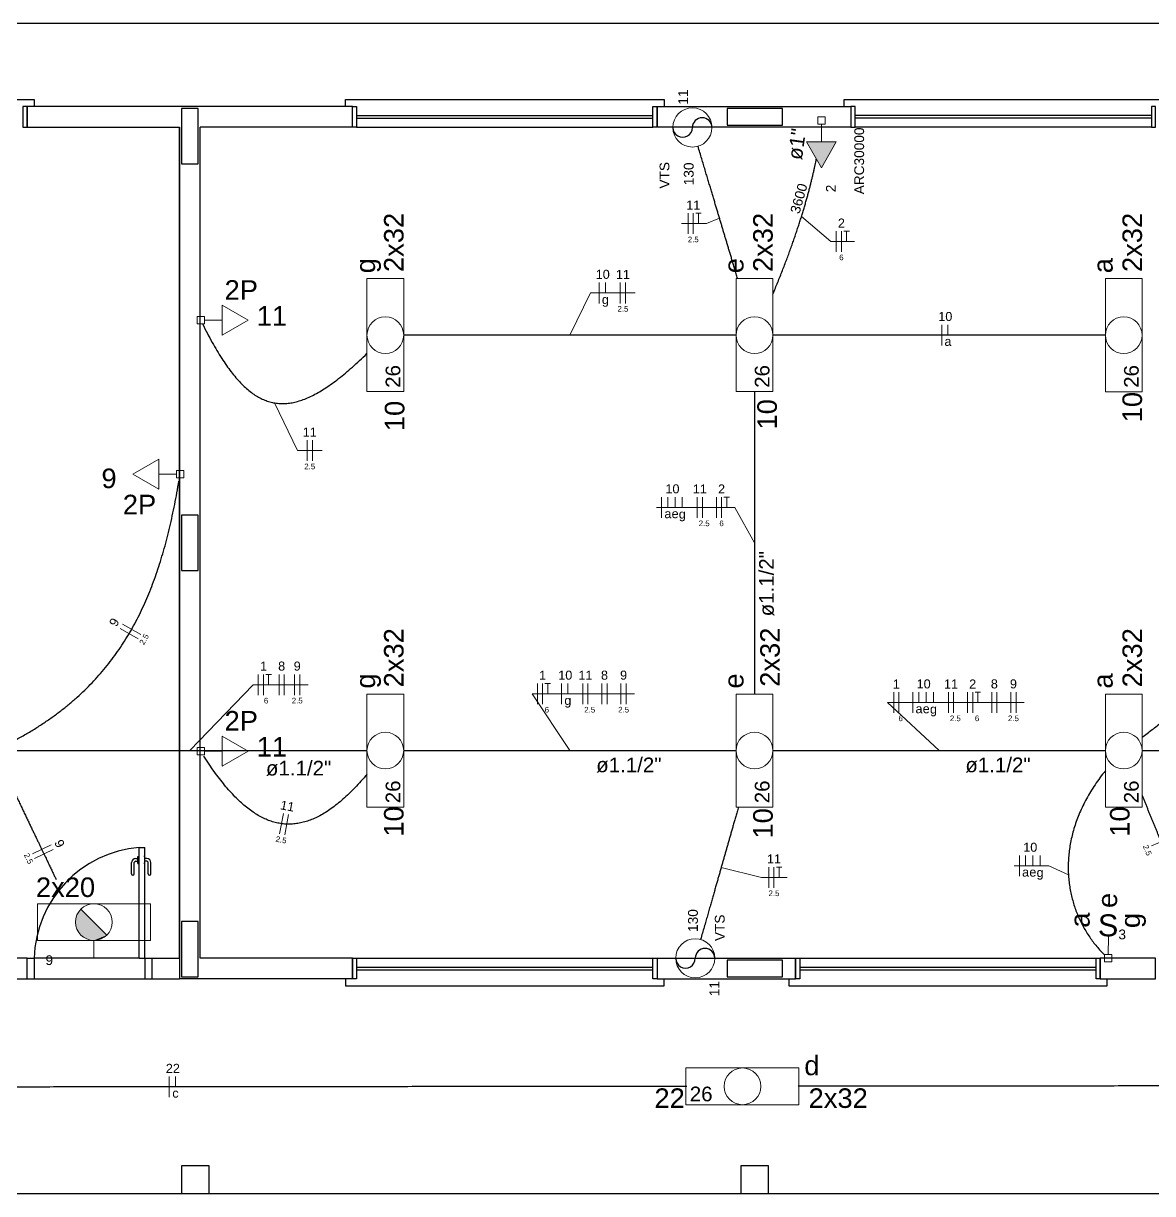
# Model space of a CAD drawing. Extents: x 175 to 700, y 53 to 250.
# Drawn here: x 467.04 to 475.19, y 209.26 to 217.71 of the extents above; entities that cross this region are included whole.
import ezdxf

# ---------------------------------------------------------------- set-up
doc = ezdxf.new("R2010")
doc.units = 0
doc.header["$LTSCALE"] = 2
doc.layers.get('0').update_dxf_attribs({"linetype": 'CONTINUOUS'})
for name, color, linetype in [('A-PAREDE', 5, 'CONTINUOUS'), ('A-PISOS-NIVEL', 1, 'CONTINUOUS'), ('A-PORTA', 3, 'CONTINUOUS'), ('A-SOLEIRA', 1, 'CONTINUOUS'), ('AR-ESQ', 2, 'CONTINUOUS')]:
    doc.layers.add(name, color=color, linetype=linetype)
for name, color, linetype, lineweight in [('EL-Condutos', 4, 'CONTINUOUS', 30), ('EL-Fios', 9, 'CONTINUOUS', 20), ('EL-Textos condutos', 7, 'CONTINUOUS', 20), ('EL-Textos fios', 7, 'CONTINUOUS', 20), ('EL-Textos pontos', 5, 'CONTINUOUS', 20), ('P-SIMBOL', 5, 'CONTINUOUS', 20)]:
    doc.layers.add(name, color=color, linetype=linetype, lineweight=lineweight)
doc.styles.add('Arial', font='arial.ttf')

msp = doc.modelspace()

# ---------------------------------------------------------------- hatches: boundary and pattern name
at = {"layer": 'P-SIMBOL', "linetype": 'Continuous'}
for points in [[(472.6939, 216.854), (472.8022, 216.6665), (472.9104, 216.854)], [(467.4549, 211.3142), (467.4453, 211.3023), (467.441, 211.2982), (467.4379, 211.2926), (467.4314, 211.2809), (467.4288, 211.2765), (467.4271, 211.2731), (467.426, 211.2694), (467.4247, 211.2655), (467.4223, 211.2579), (467.4213, 211.2542), (467.4197, 211.2486), (467.4184, 211.2419), (467.4178, 211.2346), (467.4171, 211.2296), (467.4163, 211.2246), (467.4165, 211.2187), (467.4171, 211.2107), (467.4176, 211.2074), (467.4182, 211.2013), (467.4187, 211.1978), (467.4193, 211.1953), (467.42, 211.1914), (467.4208, 211.1887), (467.4221, 211.1855), (467.4232, 211.1825), (467.4239, 211.1792), (467.4251, 211.1769), (467.4247, 211.1756), (467.4258, 211.1721), (467.4269, 211.1684), (467.4278, 211.1667), (467.4284, 211.1645), (467.4301, 211.1621), (467.4308, 211.1606), (467.4321, 211.158), (467.4344, 211.1553), (467.4366, 211.151), (467.4383, 211.1486), (467.4394, 211.1466), (467.4412, 211.1438), (467.4422, 211.1415), (467.4444, 211.1397), (467.4462, 211.1373), (467.4487, 211.1347), (467.4518, 211.1315), (467.4546, 211.1282), (467.4565, 211.1265), (467.4585, 211.1239), (467.4624, 211.1204), (467.4654, 211.1189), (467.4682, 211.1163), (467.471, 211.1148), (467.4724, 211.1137), (467.4762, 211.1113), (467.4782, 211.109), (467.483, 211.1066), (467.4853, 211.1049), (467.4882, 211.1036), (467.4905, 211.1023), (467.492, 211.1016), (467.494, 211.101), (467.4953, 211.0997), (467.5016, 211.0979), (467.5048, 211.0964), (467.5068, 211.0953), (467.5085, 211.0949), (467.5096, 211.094), (467.512, 211.094), (467.5133, 211.0934), (467.515, 211.0934), (467.5176, 211.0929), (467.5211, 211.0919), (467.5247, 211.0914), (467.5271, 211.0908), (467.5301, 211.0899), (467.5486, 211.088)], [(467.6423, 211.1268), (467.4549, 211.3142), (467.5486, 211.088)], [(467.6423, 211.1268), (467.6375, 211.1224), (467.6334, 211.1189), (467.6276, 211.1147), (467.621, 211.1103), (467.6185, 211.1081), (467.6161, 211.1066), (467.6139, 211.1053), (467.6109, 211.1041), (467.6025, 211.1002), (467.599, 211.0989), (467.5919, 211.0955), (467.5865, 211.0937), (467.5818, 211.0932), (467.5729, 211.091), (467.569, 211.0901), (467.565, 211.0895), (467.5486, 211.088)]]:
    msp.add_hatch(color=256, dxfattribs=at).paths.add_polyline_path(points)

# ---------------------------------------------------------------- linework, layer by layer
for centre, start, end in [((471.9416, 216.9585), 0.0188, 179.999), ((471.8006, 216.9585), 179.982, 0.0006), ((471.9622, 210.9595), 0.01933, 180), ((471.8212, 210.9595), 179.98, 0.00034)]:
    msp.add_arc(centre, 0.0706, start, end)
at = {"layer": 'A-PAREDE', "color": 251}
for p, q in [((467.0663, 216.9599), (467.0663, 217.1099)), ((468.1663, 217.1099), (467.0663, 217.1099)), ((467.0663, 217.1099), (467.0663, 216.9599)), ((469.4163, 216.9599), (469.4163, 217.1099)), ((469.4163, 216.9599), (469.4163, 217.1099)), ((467.0663, 216.9599), (468.1663, 216.9599)), ((468.1663, 216.9599), (468.1663, 210.8099)), ((468.1663, 216.9599), (468.1663, 210.9599)), ((468.3163, 210.9599), (468.3163, 216.9599)), ((469.4163, 216.9599), (468.3163, 216.9599)), ((468.3163, 210.9599), (468.3163, 216.9599)), ((469.4163, 216.9599), (468.3163, 216.9599)), ((467.9663, 210.9599), (467.9663, 210.8099)), ((467.9663, 210.9599), (468.1663, 210.9599)), ((469.4163, 210.9599), (468.3163, 210.9599)), ((469.4163, 210.9599), (468.3163, 210.9599)), ((469.4163, 210.9599), (469.4163, 210.8099)), ((469.4163, 210.9599), (469.4163, 210.8099)), ((471.6163, 210.9599), (472.6163, 210.9599)), ((471.6163, 210.9599), (471.6163, 210.8099)), ((472.6163, 210.9599), (472.6163, 210.8099)), ((474.8163, 210.8099), (474.8163, 210.9599)), ((467.9663, 210.8099), (468.1663, 210.8099)), ((469.4163, 210.8099), (468.1663, 210.8099)), ((469.4163, 210.8099), (468.1663, 210.8099)), ((471.6163, 210.8099), (472.6163, 210.8099))]:
    msp.add_line(p, q, dxfattribs=at)
for points in [[(469.4163, 217.1099), (468.1663, 217.1099)], [(469.4163, 217.1099), (468.1663, 217.1099)], [(468.1663, 210.9599), (468.1663, 210.9599), (468.1663, 216.9599)], [(468.1663, 210.9599), (468.1663, 210.9599), (468.1663, 216.9599)]]:
    msp.add_lwpolyline(points, dxfattribs=at)
for points in [[(468.1813, 216.6949), (468.3013, 216.6949), (468.3013, 217.0949), (468.1813, 217.0949)], [(468.1813, 216.6949), (468.3013, 216.6949), (468.3013, 217.0949), (468.1813, 217.0949)], [(469.4163, 217.1099), (469.4463, 217.1099), (469.4463, 216.9599), (469.4163, 216.9599)], [(469.4163, 217.1099), (469.4463, 217.1099), (469.4463, 216.9599), (469.4163, 216.9599)], [(473.0163, 217.1099), (473.0163, 216.9599), (471.6163, 216.9599), (471.6163, 217.1099)], [(472.1213, 217.0949), (472.1213, 216.9749), (472.5213, 216.9749), (472.5213, 217.0949)], [(468.1813, 213.7599), (468.3013, 213.7599), (468.3013, 214.1599), (468.1813, 214.1599)], [(468.1813, 213.7599), (468.3013, 213.7599), (468.3013, 214.1599), (468.1813, 214.1599)], [(468.1813, 210.8249), (468.3013, 210.8249), (468.3013, 211.2249), (468.1813, 211.2249)], [(468.1813, 210.8249), (468.3013, 210.8249), (468.3013, 211.2249), (468.1813, 211.2249)], [(467.0663, 210.9599), (466.6663, 210.9599), (466.6663, 210.8099), (467.0663, 210.8099)], [(469.4163, 210.9599), (469.4463, 210.9599), (469.4463, 210.8099), (469.4163, 210.8099)], [(469.4163, 210.9599), (469.4463, 210.9599), (469.4463, 210.8099), (469.4163, 210.8099)], [(472.1213, 210.9449), (472.1213, 210.8249), (472.5213, 210.8249), (472.5213, 210.9449)], [(475.2163, 210.9599), (474.8163, 210.9599), (474.8163, 210.8099), (475.2163, 210.8099)], [(468.3813, 209.4599), (468.1813, 209.4599), (468.1813, 209.2599), (468.3813, 209.2599)], [(468.3813, 209.4599), (468.1813, 209.4599), (468.1813, 209.2599), (468.3813, 209.2599)], [(472.4213, 209.4599), (472.2213, 209.4599), (472.2213, 209.2599), (472.4213, 209.2599)]]:
    msp.add_lwpolyline(points, close=True, dxfattribs=at)
at = {"layer": 'A-PISOS-NIVEL', "color": 251}
for p, q in [((517.8163, 217.7099), (459.4163, 217.7099)), ((461.7813, 209.2599), (487.0163, 209.2599))]:
    msp.add_line(p, q, dxfattribs=at)
at = {"layer": 'A-PORTA', "color": 251}
for p, q in [((467.8504, 211.6796), (467.8654, 211.6796)), ((467.8654, 211.6446), (467.8654, 211.6946)), ((467.8654, 211.6946), (467.8704, 211.6946)), ((467.9154, 211.6946), (467.9104, 211.6946)), ((467.9154, 211.6446), (467.9154, 211.6946)), ((467.9304, 211.6796), (467.9154, 211.6796)), ((467.8204, 211.5696), (467.8204, 211.6496)), ((467.8404, 211.5696), (467.8404, 211.6496)), ((467.8504, 211.6596), (467.8654, 211.6596)), ((467.8654, 211.6446), (467.8704, 211.6446)), ((467.9154, 211.6446), (467.9104, 211.6446)), ((467.9304, 211.6596), (467.9154, 211.6596)), ((467.9404, 211.5696), (467.9404, 211.6496)), ((467.9604, 211.5696), (467.9604, 211.6496))]:
    msp.add_line(p, q, dxfattribs=at)
for centre, radius, start, end in [((467.9454, 210.9332), 0.8295, 94.77878, 178.14987), ((467.8504, 211.6496), 0.03, 90, 180), ((467.9304, 211.6496), 0.03, 0, 90), ((467.8504, 211.6496), 0.01, 90, 180), ((467.9304, 211.6496), 0.01, 0, 90), ((467.8304, 211.5696), 0.01, 180, 0), ((467.9504, 211.5696), 0.01, 180, 0)]:
    msp.add_arc(centre, radius, start, end, dxfattribs=at)
at = {"layer": 'A-SOLEIRA', "color": 251}
for p, q in [((467.8763, 210.9599), (467.1163, 210.9599)), ((467.1163, 210.8099), (467.9163, 210.8099))]:
    msp.add_line(p, q, dxfattribs=at)
at = {"layer": 'AR-ESQ', "color": 251}
for p, q in [((469.4463, 217.0449), (471.5863, 217.0449)), ((469.4463, 217.0249), (471.5863, 217.0249)), ((475.1863, 217.0449), (473.0463, 217.0449)), ((475.1863, 217.0249), (473.0463, 217.0249)), ((469.4463, 216.9599), (471.5863, 216.9599)), ((475.1863, 216.9599), (473.0463, 216.9599)), ((467.8763, 210.9599), (467.8763, 211.7599)), ((467.8763, 211.7599), (467.9163, 211.7599)), ((467.9163, 210.9599), (467.9163, 211.7599)), ((467.0663, 210.9599), (467.1163, 210.9599)), ((467.1163, 210.9599), (467.1163, 210.8099)), ((467.8763, 210.9599), (467.9163, 210.9599)), ((467.9163, 210.9599), (467.9163, 210.8099)), ((467.9163, 210.9599), (467.9663, 210.9599)), ((469.4463, 210.9599), (471.5863, 210.9599)), ((472.6463, 210.9599), (474.7863, 210.9599)), ((469.4463, 210.8949), (471.5863, 210.8949)), ((469.4463, 210.8749), (471.5863, 210.8749)), ((472.6463, 210.8949), (474.7863, 210.8949)), ((472.6463, 210.8749), (474.7863, 210.8749)), ((467.0663, 210.8099), (467.1163, 210.8099)), ((467.9163, 210.8099), (467.9663, 210.8099))]:
    msp.add_line(p, q, dxfattribs=at)
for points in [[(464.8163, 217.1099), (464.8163, 217.1599), (467.1163, 217.1599), (467.1163, 217.1099)], [(469.3663, 217.1099), (469.3663, 217.1599), (471.6663, 217.1599), (471.6663, 217.1099)], [(472.9663, 217.1099), (472.9663, 217.1599), (475.2663, 217.1599), (475.2663, 217.1099)], [(469.3663, 210.8099), (469.3663, 210.7599), (471.6663, 210.7599), (471.6663, 210.8099)], [(472.5663, 210.8099), (472.5663, 210.7599), (474.8663, 210.7599), (474.8663, 210.8099)]]:
    msp.add_lwpolyline(points, dxfattribs=at)
for points in [[(467.0663, 217.1099), (467.0363, 217.1099), (467.0363, 216.9599), (467.0663, 216.9599)], [(471.5863, 217.1099), (471.6163, 217.1099), (471.6163, 216.9599), (471.5863, 216.9599)], [(473.0463, 217.1099), (473.0163, 217.1099), (473.0163, 216.9599), (473.0463, 216.9599)], [(475.2163, 217.1099), (475.1863, 217.1099), (475.1863, 216.9599), (475.2163, 216.9599)], [(471.5863, 210.9599), (471.6163, 210.9599), (471.6163, 210.8099), (471.5863, 210.8099)], [(472.6163, 210.9599), (472.6463, 210.9599), (472.6463, 210.8099), (472.6163, 210.8099)], [(474.7863, 210.9599), (474.8163, 210.9599), (474.8163, 210.8099), (474.7863, 210.8099)]]:
    msp.add_lwpolyline(points, close=True, dxfattribs=at)
at = {"layer": 'EL-Condutos', "linetype": 'Continuous'}
for points in [[(472.1975, 215.8673), (472.1873, 215.9014), (472.1775, 215.9342), (472.1681, 215.9658), (472.1589, 215.9964), (472.15, 216.0261), (472.1414, 216.055), (472.1329, 216.0833), (472.1246, 216.1109), (472.1165, 216.1382), (472.1084, 216.1651), (472.1004, 216.1919), (472.0924, 216.2185), (472.0844, 216.2452), (472.0764, 216.2721), (472.0683, 216.2993), (472.06, 216.3268), (472.0516, 216.3549), (472.043, 216.3837), (472.0342, 216.4132), (472.0251, 216.4435), (472.0157, 216.4749), (472.006, 216.5074), (471.9959, 216.5412), (471.9854, 216.5763), (471.9744, 216.6129), (471.963, 216.6511), (471.9511, 216.6911), (471.9386, 216.7328), (471.9255, 216.7766), (471.9118, 216.8224)], [(472.4518, 215.7546), (472.4701, 215.7983), (472.4877, 215.8412), (472.5046, 215.8833), (472.521, 215.9247), (472.5367, 215.9653), (472.5519, 216.0051), (472.5664, 216.0442), (472.5804, 216.0825), (472.5938, 216.12), (472.6067, 216.1568), (472.619, 216.1927), (472.6308, 216.228), (472.6421, 216.2624), (472.6529, 216.2961), (472.6631, 216.329), (472.6729, 216.3612), (472.6823, 216.3925), (472.6911, 216.4231), (472.6995, 216.453), (472.7075, 216.482), (472.7151, 216.5103), (472.7222, 216.5378), (472.7289, 216.5645), (472.7353, 216.5905), (472.7413, 216.6157), (472.7469, 216.6401), (472.7521, 216.6637), (472.757, 216.6866), (472.7616, 216.7086), (472.7659, 216.7299)], [(468.3331, 215.5402), (468.3681, 215.4712), (468.4029, 215.4068), (468.4374, 215.3468), (468.4717, 215.2914), (468.5058, 215.2404), (468.5399, 215.1939), (468.5741, 215.1517), (468.6083, 215.1139), (468.6427, 215.0805), (468.6773, 215.0513), (468.7121, 215.0265), (468.7474, 215.0059), (468.783, 214.9895), (468.8192, 214.9772), (468.8559, 214.9692), (468.8932, 214.9652), (468.9313, 214.9653), (468.9701, 214.9695), (469.0098, 214.9778), (469.0503, 214.99), (469.0918, 215.0062), (469.1344, 215.0263), (469.1781, 215.0503), (469.2229, 215.0782), (469.269, 215.1099), (469.3164, 215.1455), (469.3652, 215.1848), (469.4155, 215.2279), (469.4672, 215.2747), (469.5206, 215.3252)], [(472.1866, 215.459), (472.0743, 215.459), (471.9686, 215.459), (471.8691, 215.459), (471.7754, 215.459), (471.687, 215.459), (471.6033, 215.459), (471.5239, 215.459), (471.4484, 215.459), (471.3762, 215.459), (471.3069, 215.459), (471.2399, 215.459), (471.1749, 215.459), (471.1114, 215.459), (471.0487, 215.459), (470.9866, 215.459), (470.9244, 215.459), (470.8618, 215.459), (470.7982, 215.459), (470.7332, 215.459), (470.6663, 215.459), (470.597, 215.459), (470.5248, 215.459), (470.4492, 215.459), (470.3699, 215.459), (470.2862, 215.459), (470.1977, 215.459), (470.104, 215.459), (470.0046, 215.459), (469.8989, 215.459), (469.7865, 215.459)], [(474.8529, 215.4585), (474.7406, 215.4586), (474.6349, 215.4586), (474.5355, 215.4586), (474.4417, 215.4587), (474.3533, 215.4587), (474.2696, 215.4587), (474.1903, 215.4588), (474.1147, 215.4588), (474.0425, 215.4588), (473.9732, 215.4588), (473.9063, 215.4588), (473.8413, 215.4589), (473.7777, 215.4589), (473.7151, 215.4589), (473.6529, 215.4589), (473.5908, 215.4589), (473.5282, 215.4589), (473.4646, 215.4589), (473.3996, 215.4589), (473.3326, 215.4589), (473.2633, 215.4589), (473.1911, 215.4589), (473.1156, 215.459), (473.0362, 215.459), (472.9526, 215.459), (472.8641, 215.459), (472.7704, 215.459), (472.6709, 215.459), (472.5653, 215.459), (472.4529, 215.459)], [(472.3198, 215.051), (472.3198, 214.9551), (472.3198, 214.8639), (472.3198, 214.7773), (472.3198, 214.6947), (472.3198, 214.6158), (472.3198, 214.5404), (472.3198, 214.4681), (472.3198, 214.3985), (472.3198, 214.3312), (472.3198, 214.2661), (472.3198, 214.2026), (472.3198, 214.1405), (472.3198, 214.0794), (472.3198, 214.019), (472.3198, 213.959), (472.3198, 213.8989), (472.3198, 213.8385), (472.3198, 213.7774), (472.3198, 213.7153), (472.3198, 213.6518), (472.3198, 213.5867), (472.3198, 213.5194), (472.3198, 213.4498), (472.3198, 213.3775), (472.3198, 213.3021), (472.3197, 213.2232), (472.3197, 213.1407), (472.3197, 213.054), (472.3197, 212.9629), (472.3197, 212.867)], [(466.9623, 212.5246), (467.0381, 212.5663), (467.1107, 212.6092), (467.1801, 212.6536), (467.2465, 212.6993), (467.31, 212.7464), (467.3706, 212.7949), (467.4283, 212.8448), (467.4834, 212.8961), (467.5357, 212.9488), (467.5855, 213.003), (467.6329, 213.0586), (467.6778, 213.1157), (467.7203, 213.1742), (467.7606, 213.2342), (467.7988, 213.2957), (467.8348, 213.3588), (467.8688, 213.4233), (467.9009, 213.4894), (467.9311, 213.557), (467.9595, 213.6261), (467.9862, 213.6969), (468.0113, 213.7691), (468.0348, 213.843), (468.0569, 213.9185), (468.0776, 213.9955), (468.097, 214.0742), (468.1151, 214.1545), (468.1321, 214.2365), (468.148, 214.3201), (468.1629, 214.4054)], [(475.1183, 212.5545), (475.1914, 212.6101), (475.2619, 212.6659), (475.3297, 212.7218), (475.395, 212.7779), (475.4578, 212.8343), (475.5181, 212.8909), (475.576, 212.9478), (475.6314, 213.0051), (475.6844, 213.0627), (475.7351, 213.1207), (475.7835, 213.1792), (475.8297, 213.2381), (475.8736, 213.2975), (475.9153, 213.3574), (475.9548, 213.4179), (475.9922, 213.4789), (476.0275, 213.5406), (476.0608, 213.6029), (476.092, 213.6659), (476.1213, 213.7296), (476.1487, 213.7941), (476.1741, 213.8593), (476.1976, 213.9253), (476.2193, 213.9922), (476.2393, 214.0599), (476.2574, 214.1286), (476.2739, 214.1982), (476.2886, 214.2687), (476.3017, 214.3402), (476.3132, 214.4128)], [(466.9624, 212.459), (467.0825, 212.459), (467.1953, 212.459), (467.3015, 212.459), (467.4015, 212.459), (467.4959, 212.459), (467.5851, 212.459), (467.6698, 212.459), (467.7503, 212.459), (467.8272, 212.459), (467.901, 212.459), (467.9722, 212.459), (468.0414, 212.459), (468.1091, 212.459), (468.1757, 212.459), (468.2418, 212.459), (468.3079, 212.459), (468.3746, 212.459), (468.4422, 212.459), (468.5114, 212.459), (468.5827, 212.459), (468.6565, 212.459), (468.7334, 212.459), (468.8139, 212.459), (468.8985, 212.459), (468.9878, 212.459), (469.0821, 212.459), (469.1822, 212.459), (469.2883, 212.459), (469.4012, 212.459), (469.5213, 212.459)], [(469.7865, 212.459), (469.8989, 212.459), (470.0046, 212.459), (470.104, 212.459), (470.1977, 212.459), (470.2862, 212.459), (470.3699, 212.459), (470.4492, 212.459), (470.5248, 212.459), (470.597, 212.459), (470.6663, 212.459), (470.7332, 212.459), (470.7982, 212.459), (470.8618, 212.459), (470.9244, 212.459), (470.9866, 212.459), (471.0487, 212.459), (471.1113, 212.459), (471.1749, 212.459), (471.2399, 212.459), (471.3069, 212.459), (471.3762, 212.459), (471.4484, 212.459), (471.5239, 212.459), (471.6033, 212.459), (471.6869, 212.459), (471.7754, 212.459), (471.8691, 212.459), (471.9686, 212.459), (472.0742, 212.459), (472.1866, 212.459)], [(472.4529, 212.459), (472.5652, 212.459), (472.6709, 212.459), (472.7704, 212.459), (472.8641, 212.459), (472.9525, 212.459), (473.0362, 212.459), (473.1156, 212.459), (473.1911, 212.459), (473.2633, 212.459), (473.3326, 212.459), (473.3995, 212.459), (473.4646, 212.459), (473.5281, 212.459), (473.5908, 212.459), (473.6529, 212.459), (473.7151, 212.459), (473.7777, 212.459), (473.8413, 212.459), (473.9063, 212.459), (473.9732, 212.459), (474.0425, 212.459), (474.1147, 212.459), (474.1903, 212.459), (474.2696, 212.459), (474.3533, 212.459), (474.4417, 212.459), (474.5355, 212.459), (474.6349, 212.459), (474.7406, 212.459), (474.8529, 212.459)], [(475.1181, 212.459), (475.2381, 212.459), (475.351, 212.459), (475.4572, 212.459), (475.5574, 212.459), (475.652, 212.459), (475.7415, 212.459), (475.8264, 212.459), (475.9072, 212.459), (475.9845, 212.459), (476.0588, 212.459), (476.1305, 212.459), (476.2002, 212.459), (476.2683, 212.459), (476.3354, 212.459), (476.402, 212.459), (476.4687, 212.459), (476.5358, 212.459), (476.6039, 212.459), (476.6736, 212.459), (476.7453, 212.459), (476.8195, 212.459), (476.8968, 212.459), (476.9777, 212.459), (477.0626, 212.459), (477.1521, 212.459), (477.2467, 212.459), (477.3468, 212.459), (477.4531, 212.459), (477.566, 212.459), (477.686, 212.459)], [(469.5219, 212.2892), (469.4773, 212.2377), (469.4333, 212.1902), (469.3899, 212.1468), (469.347, 212.1073), (469.3048, 212.0718), (469.263, 212.0403), (469.2217, 212.0126), (469.1809, 211.9889), (469.1405, 211.9691), (469.1005, 211.9531), (469.0609, 211.941), (469.0217, 211.9328), (468.9828, 211.9283), (468.9441, 211.9277), (468.9057, 211.9308), (468.8676, 211.9377), (468.8297, 211.9483), (468.7919, 211.9627), (468.7543, 211.9807), (468.7169, 212.0025), (468.6795, 212.0279), (468.6422, 212.0569), (468.6049, 212.0896), (468.5676, 212.1259), (468.5304, 212.1658), (468.4931, 212.2093), (468.4557, 212.2563), (468.4182, 212.3069), (468.3806, 212.361), (468.3428, 212.4186)], [(474.8536, 212.3137), (474.8144, 212.263), (474.7786, 212.2121), (474.7461, 212.1612), (474.7169, 212.1103), (474.6907, 212.0595), (474.6677, 212.0087), (474.6476, 211.9582), (474.6305, 211.9078), (474.6162, 211.8578), (474.6047, 211.8082), (474.5959, 211.7589), (474.5897, 211.7102), (474.5861, 211.6619), (474.585, 211.6143), (474.5864, 211.5674), (474.59, 211.5211), (474.596, 211.4757), (474.6042, 211.4311), (474.6144, 211.3874), (474.6268, 211.3446), (474.6411, 211.3029), (474.6574, 211.2623), (474.6755, 211.2228), (474.6953, 211.1845), (474.7169, 211.1475), (474.7401, 211.1118), (474.7648, 211.0775), (474.7911, 211.0446), (474.8187, 211.0133), (474.8477, 210.9835)], [(466.962, 212.1839), (466.9793, 212.1479), (466.996, 212.113), (467.0121, 212.0794), (467.0277, 212.0469), (467.0427, 212.0155), (467.0572, 211.9852), (467.0712, 211.956), (467.0847, 211.9278), (467.0977, 211.9007), (467.1102, 211.8746), (467.1223, 211.8494), (467.1338, 211.8253), (467.145, 211.802), (467.1557, 211.7797), (467.1659, 211.7583), (467.1758, 211.7377), (467.1852, 211.718), (467.1943, 211.6991), (467.2029, 211.681), (467.2112, 211.6637), (467.2191, 211.6472), (467.2267, 211.6314), (467.234, 211.6163), (467.2409, 211.6018), (467.2475, 211.5881), (467.2537, 211.5749), (467.2597, 211.5624), (467.2654, 211.5505), (467.2709, 211.5392), (467.276, 211.5284)], [(475.1184, 212.1353), (475.128, 212.1118), (475.1375, 212.0884), (475.1471, 212.0651), (475.1565, 212.0419), (475.166, 212.0188), (475.1754, 211.9957), (475.1848, 211.9728), (475.1941, 211.95), (475.2034, 211.9273), (475.2127, 211.9046), (475.2218, 211.8822), (475.231, 211.8598), (475.2401, 211.8376), (475.2491, 211.8155), (475.2581, 211.7935), (475.267, 211.7717), (475.2759, 211.75), (475.2846, 211.7285), (475.2934, 211.7072), (475.302, 211.686), (475.3106, 211.665), (475.3191, 211.6442), (475.3276, 211.6235), (475.3359, 211.603), (475.3442, 211.5828), (475.3524, 211.5627), (475.3606, 211.5428), (475.3686, 211.5231), (475.3766, 211.5037), (475.3844, 211.4844)], [(472.2031, 212.0505), (472.1934, 212.0164), (472.184, 211.9836), (472.175, 211.9519), (472.1663, 211.9213), (472.1578, 211.8916), (472.1495, 211.8627), (472.1415, 211.8345), (472.1336, 211.8068), (472.1258, 211.7795), (472.1181, 211.7526), (472.1105, 211.7259), (472.1029, 211.6992), (472.0952, 211.6725), (472.0876, 211.6456), (472.0798, 211.6185), (472.072, 211.5909), (472.0639, 211.5628), (472.0557, 211.5341), (472.0473, 211.5046), (472.0386, 211.4742), (472.0297, 211.4428), (472.0204, 211.4103), (472.0108, 211.3766), (472.0008, 211.3415), (471.9903, 211.3049), (471.9794, 211.2667), (471.968, 211.2268), (471.9561, 211.185), (471.9436, 211.1413), (471.9305, 211.0955)], [(471.8302, 210.034), (471.4782, 210.0337), (471.1471, 210.0333), (470.8356, 210.033), (470.5422, 210.0328), (470.2652, 210.0325), (470.0033, 210.0323), (469.7549, 210.032), (469.5186, 210.0318), (469.2927, 210.0316), (469.0759, 210.0314), (468.8666, 210.0312), (468.6633, 210.031), (468.4645, 210.0308), (468.2687, 210.0306), (468.0744, 210.0305), (467.8801, 210.0303), (467.6843, 210.0301), (467.4855, 210.0299), (467.2822, 210.0297), (467.0728, 210.0295), (466.856, 210.0293), (466.6302, 210.0291), (466.3938, 210.0289), (466.1454, 210.0287), (465.8835, 210.0284), (465.6066, 210.0281), (465.3131, 210.0279), (465.0016, 210.0276), (464.6706, 210.0273), (464.3185, 210.0269)], [(480.1465, 210.0417), (479.7944, 210.0414), (479.4634, 210.0411), (479.1519, 210.0408), (478.8585, 210.0405), (478.5815, 210.0403), (478.3196, 210.04), (478.0712, 210.0398), (477.8348, 210.0396), (477.609, 210.0394), (477.3922, 210.0392), (477.1828, 210.039), (476.9795, 210.0388), (476.7807, 210.0386), (476.5849, 210.0384), (476.3906, 210.0382), (476.1963, 210.038), (476.0005, 210.0379), (475.8017, 210.0377), (475.5984, 210.0375), (475.3891, 210.0373), (475.1722, 210.0371), (474.9464, 210.0369), (474.71, 210.0367), (474.4616, 210.0364), (474.1997, 210.0362), (473.9228, 210.0359), (473.6293, 210.0357), (473.3178, 210.0354), (472.9868, 210.0351), (472.6347, 210.0347)]]:
    msp.add_spline(points, degree=3, dxfattribs=at)
at = {"layer": 'EL-Fios'}
for p, q in [((471.8398, 216.1895), (471.8398, 216.3395)), ((471.8773, 216.1895), (471.8773, 216.3395)), ((471.8948, 216.3395), (471.9348, 216.3395)), ((471.9148, 216.2645), (471.9148, 216.3395)), ((472.9094, 216.0595), (472.9094, 216.2095)), ((472.9469, 216.0595), (472.9469, 216.2095)), ((472.9644, 216.2095), (473.0044, 216.2095)), ((472.9844, 216.1345), (472.9844, 216.2095)), ((471.1975, 215.6885), (471.1975, 215.8385)), ((471.2424, 215.7635), (471.2424, 215.8385)), ((471.3501, 215.6885), (471.3501, 215.8385)), ((471.3876, 215.6885), (471.3876, 215.8385)), ((473.6717, 215.384), (473.6717, 215.534)), ((473.7165, 215.459), (473.7165, 215.534)), ((469.0888, 214.5505), (469.0888, 214.7005)), ((469.1263, 214.5505), (469.1263, 214.7005)), ((471.649, 214.1395), (471.649, 214.2895)), ((471.6938, 214.2145), (471.6938, 214.2895)), ((471.7461, 214.2145), (471.7461, 214.2895)), ((471.7983, 214.2145), (471.7983, 214.2895)), ((471.9061, 214.1395), (471.9061, 214.2895)), ((471.9436, 214.1395), (471.9436, 214.2895)), ((472.044, 214.1395), (472.044, 214.2895)), ((472.0815, 214.1395), (472.0815, 214.2895)), ((472.099, 214.2895), (472.139, 214.2895)), ((472.119, 214.2145), (472.119, 214.2895)), ((467.8866, 213.298), (467.7563, 213.372)), ((467.868, 213.2655), (467.7377, 213.3395)), ((468.7358, 212.859), (468.7358, 213.009)), ((468.7733, 212.859), (468.7733, 213.009)), ((468.7908, 213.009), (468.8308, 213.009)), ((468.8108, 212.934), (468.8108, 213.009)), ((468.8858, 212.859), (468.8858, 213.009)), ((468.9233, 212.859), (468.9233, 213.009)), ((468.9983, 212.859), (468.9983, 213.009)), ((469.0358, 212.859), (469.0358, 213.009)), ((470.7514, 212.7935), (470.7514, 212.9435)), ((470.7889, 212.7935), (470.7889, 212.9435)), ((470.8064, 212.9435), (470.8464, 212.9435)), ((470.8264, 212.8685), (470.8264, 212.9435)), ((470.9268, 212.7935), (470.9268, 212.9435)), ((470.9716, 212.8685), (470.9716, 212.9435)), ((471.0794, 212.7935), (471.0794, 212.9435)), ((471.1169, 212.7935), (471.1169, 212.9435)), ((471.2173, 212.7935), (471.2173, 212.9435)), ((471.2548, 212.7935), (471.2548, 212.9435)), ((471.3552, 212.7935), (471.3552, 212.9435)), ((471.3927, 212.7935), (471.3927, 212.9435)), ((473.3247, 212.731), (473.3247, 212.881)), ((473.3622, 212.731), (473.3622, 212.881)), ((473.4626, 212.731), (473.4626, 212.881)), ((473.5074, 212.806), (473.5074, 212.881)), ((473.5597, 212.806), (473.5597, 212.881)), ((473.6119, 212.806), (473.6119, 212.881)), ((473.7197, 212.731), (473.7197, 212.881)), ((473.7572, 212.731), (473.7572, 212.881)), ((473.8576, 212.731), (473.8576, 212.881)), ((473.8951, 212.731), (473.8951, 212.881)), ((473.9126, 212.881), (473.9526, 212.881)), ((473.9326, 212.806), (473.9326, 212.881)), ((474.0329, 212.731), (474.0329, 212.881)), ((474.0704, 212.731), (474.0704, 212.881)), ((474.1708, 212.731), (474.1708, 212.881)), ((474.2083, 212.731), (474.2083, 212.881)), ((468.89, 211.8569), (468.9172, 212.0044)), ((468.9269, 211.8501), (468.9541, 211.9976)), ((467.1042, 211.7136), (467.2394, 211.7784)), ((475.1861, 211.7715), (475.3249, 211.8282)), ((467.1204, 211.6798), (467.2556, 211.7446)), ((474.2327, 211.5512), (474.2327, 211.7012)), ((474.2775, 211.6262), (474.2775, 211.7012)), ((474.3298, 211.6262), (474.3298, 211.7012)), ((474.382, 211.6262), (474.382, 211.7012)), ((472.4226, 211.4678), (472.4226, 211.6178)), ((472.4601, 211.4678), (472.4601, 211.6178)), ((472.4776, 211.6178), (472.5176, 211.6178)), ((472.4976, 211.5428), (472.4976, 211.6178)), ((468.0931, 209.9555), (468.0931, 210.1055)), ((468.138, 210.0305), (468.138, 210.1055))]:
    msp.add_line(p, q, dxfattribs=at)
at = {"layer": 'EL-Textos fios'}
for p, q in [((471.9723, 216.2645), (471.7911, 216.2645)), ((472.0671, 216.303), (471.9723, 216.2645)), ((472.6592, 216.3165), (472.8719, 216.1345)), ((472.8719, 216.1345), (473.0419, 216.1345)), ((470.9866, 215.459), (471.1347, 215.7635)), ((471.1347, 215.7635), (471.4578, 215.7635)), ((468.8525, 214.9695), (469.0187, 214.6255)), ((469.0187, 214.6255), (469.1965, 214.6255)), ((472.1765, 214.2145), (471.6115, 214.2145)), ((472.3197, 213.959), (472.1765, 214.2145)), ((468.2418, 212.459), (468.6983, 212.934)), ((468.6983, 212.934), (469.0955, 212.934)), ((470.9866, 212.459), (470.7139, 212.8685)), ((470.7139, 212.8685), (471.4523, 212.8685)), ((473.6529, 212.459), (473.2802, 212.806)), ((473.2802, 212.806), (474.268, 212.806)), ((472.0787, 211.6146), (472.3712, 211.5428)), ((474.4452, 211.6262), (474.1952, 211.6262)), ((474.5867, 211.5621), (474.4452, 211.6262)), ((472.3712, 211.5428), (472.5551, 211.5428))]:
    msp.add_line(p, q, dxfattribs=at)
at = {"layer": 'P-SIMBOL'}
for p, q in [((472.7757, 217.035), (472.8287, 217.035)), ((472.7757, 216.982), (472.7757, 217.035)), ((472.8287, 217.035), (472.8287, 216.982)), ((472.8287, 216.982), (472.7757, 216.982)), ((472.8022, 216.854), (472.8022, 216.982)), ((472.6939, 216.854), (472.9104, 216.854)), ((472.8022, 216.6665), (472.6939, 216.854)), ((472.9104, 216.854), (472.8022, 216.6665)), ((469.5209, 215.051), (469.5209, 215.867)), ((469.5209, 215.867), (469.7859, 215.867)), ((469.7859, 215.051), (469.7859, 215.867)), ((472.1873, 215.051), (472.1873, 215.867)), ((472.1873, 215.867), (472.4523, 215.867)), ((472.4523, 215.051), (472.4523, 215.867)), ((474.8536, 215.0505), (474.8536, 215.867)), ((474.8536, 215.867), (475.1186, 215.867)), ((475.1186, 215.0505), (475.1186, 215.867)), ((468.4748, 215.6745), (468.6623, 215.5665)), ((468.4748, 215.458), (468.4748, 215.6745)), ((468.2937, 215.5395), (468.2937, 215.593)), ((468.2937, 215.593), (468.3468, 215.593)), ((468.3468, 215.593), (468.3468, 215.5395)), ((468.4748, 215.5665), (468.3468, 215.5665)), ((468.6623, 215.5665), (468.4748, 215.458)), ((468.3468, 215.5395), (468.2937, 215.5395)), ((469.5209, 215.051), (469.7859, 215.051)), ((472.1873, 215.051), (472.4523, 215.051)), ((474.8536, 215.0505), (475.1186, 215.0505)), ((467.829, 214.455), (468.0165, 214.5635)), ((468.0165, 214.5635), (468.0165, 214.347)), ((468.1446, 214.4285), (468.1446, 214.4815)), ((468.1446, 214.4815), (468.1976, 214.4815)), ((468.1976, 214.4815), (468.1976, 214.4285)), ((468.0165, 214.347), (467.829, 214.455)), ((468.0165, 214.455), (468.1446, 214.455)), ((468.1976, 214.4285), (468.1446, 214.4285)), ((469.5209, 212.051), (469.5209, 212.867)), ((469.5209, 212.867), (469.7859, 212.867)), ((469.7859, 212.051), (469.7859, 212.867)), ((472.1872, 212.051), (472.1872, 212.867)), ((472.1872, 212.867), (472.4522, 212.867)), ((472.4522, 212.051), (472.4522, 212.867)), ((474.8536, 212.051), (474.8536, 212.867)), ((474.8536, 212.867), (475.1186, 212.867)), ((475.1186, 212.051), (475.1186, 212.867)), ((468.4748, 212.563), (468.6623, 212.4545)), ((468.4748, 212.3465), (468.4748, 212.563)), ((468.2937, 212.428), (468.2937, 212.481)), ((468.2937, 212.481), (468.3468, 212.481)), ((468.3468, 212.481), (468.3468, 212.428)), ((468.4748, 212.4545), (468.3468, 212.4545)), ((468.6623, 212.4545), (468.4748, 212.3465)), ((468.3468, 212.428), (468.2937, 212.428)), ((469.5209, 212.051), (469.7859, 212.051)), ((472.1872, 212.051), (472.4522, 212.051)), ((474.8536, 212.051), (475.1186, 212.051)), ((467.1406, 211.088), (467.1406, 211.353)), ((467.9566, 211.353), (467.1406, 211.353)), ((467.9566, 211.088), (467.9566, 211.353)), ((467.6423, 211.1268), (467.4549, 211.3142)), ((467.9566, 211.088), (467.1406, 211.088)), ((467.5486, 210.9595), (467.5486, 211.088)), ((474.8751, 211.1141), (474.874, 210.9856)), ((474.847, 210.9328), (474.8475, 210.9858)), ((474.9, 210.9324), (474.847, 210.9328)), ((474.8475, 210.9858), (474.9005, 210.9854)), ((474.9005, 210.9854), (474.9, 210.9324)), ((471.8245, 210.1669), (472.6405, 210.1669)), ((471.8245, 210.1669), (471.8245, 209.9019)), ((472.6405, 210.1669), (472.6405, 209.9019)), ((471.8245, 209.9019), (472.6405, 209.9019))]:
    msp.add_line(p, q, dxfattribs=at)
for centre, radius in [((471.8711, 216.9585), 0.1412), ((469.6534, 215.459), 0.1325), ((472.3198, 215.459), 0.1325), ((474.9861, 215.4585), 0.1325), ((469.6534, 212.459), 0.1325), ((472.3197, 212.459), 0.1325), ((474.9861, 212.459), 0.1325), ((467.5486, 211.2205), 0.1325), ((471.8917, 210.9595), 0.1412), ((472.2325, 210.0344), 0.1325)]:
    msp.add_circle(centre, radius, dxfattribs=at)

# ---------------------------------------------------------------- texts
at = {"layer": 'EL-Textos condutos', "char_height": 0.1059, "attachment_point": 8, "line_spacing_factor": 0.798, "style": 'Arial'}
for s, insert, width, rotation in [('ø1"', (472.6796, 216.8309), 0.38124, 82.01318), ('ø1.1/2"', (472.4616, 213.664), 0.88956, 90.00021)]:
    msp.add_mtext(s, dxfattribs=dict(at, insert=insert, width=width, rotation=rotation))
at = {"layer": 'EL-Textos condutos', "char_height": 0.1059, "width": 0.88956, "attachment_point": 8, "line_spacing_factor": 0.798, "style": 'Arial'}
for insert in [(469.0272, 212.2762), (471.4121, 212.2999), (474.0781, 212.2999)]:
    msp.add_mtext('ø1.1/2"', dxfattribs=dict(at, insert=insert))
at = {"layer": 'EL-Textos fios', "attachment_point": 8, "line_spacing_factor": 0.798, "style": 'Arial'}
for s, insert, char_height, width in [('11', (471.8771, 216.3655), 0.06531, 0.156732), ('2', (472.9471, 216.2355), 0.0653, 0.078366), ('2.5', (471.8771, 216.1289), 0.04059, 0.146142), ('6', (472.9471, 215.9994), 0.0406, 0.048714), ('10', (471.2236, 215.8645), 0.06531, 0.156732), ('11', (471.3691, 215.8645), 0.06531, 0.156732), ('g', (471.2426, 215.6635), 0.0653, 0.078366), ('2.5', (471.3691, 215.6279), 0.04059, 0.146142), ('10', (473.6976, 215.56), 0.06531, 0.156732), ('a', (473.7166, 215.3805), 0.0653, 0.078366), ('11', (469.1076, 214.7265), 0.06531, 0.156732), ('2.5', (469.1076, 214.4899), 0.04059, 0.146142), ('10', (471.7271, 214.3155), 0.06531, 0.156732), ('11', (471.9246, 214.3155), 0.06531, 0.156732), ('2', (472.0816, 214.3155), 0.0653, 0.078366), ('a', (471.6941, 214.136), 0.0653, 0.078366), ('e', (471.7461, 214.136), 0.0653, 0.078366), ('g', (471.7981, 214.1145), 0.0653, 0.078366), ('2.5', (471.9561, 214.0789), 0.04059, 0.146142), ('6', (472.0816, 214.0789), 0.0406, 0.048714), ('1', (468.7736, 213.0355), 0.0653, 0.078366), ('8', (468.9046, 213.0355), 0.0653, 0.078366), ('9', (469.0171, 213.0355), 0.0653, 0.078366), ('1', (470.7891, 212.97), 0.0653, 0.078366), ('10', (470.9531, 212.97), 0.06531, 0.156732), ('11', (471.0981, 212.97), 0.06531, 0.156732), ('8', (471.2361, 212.97), 0.0653, 0.078366), ('9', (471.3741, 212.97), 0.0653, 0.078366), ('1', (473.3436, 212.907), 0.0653, 0.078366), ('10', (473.5411, 212.907), 0.06531, 0.156732), ('11', (473.7386, 212.907), 0.06531, 0.156732), ('2', (473.8951, 212.907), 0.0653, 0.078366), ('8', (474.0516, 212.907), 0.0653, 0.078366), ('9', (474.1896, 212.907), 0.0653, 0.078366), ('6', (468.7921, 212.7989), 0.0406, 0.048714), ('2.5', (469.0171, 212.7989), 0.04059, 0.146142), ('6', (470.8201, 212.7334), 0.0406, 0.048714), ('g', (470.9716, 212.769), 0.0653, 0.078366), ('2.5', (471.1296, 212.7334), 0.04059, 0.146142), ('2.5', (471.3741, 212.7334), 0.04059, 0.146142), ('a', (473.5076, 212.7275), 0.0653, 0.078366), ('e', (473.5596, 212.7275), 0.0653, 0.078366), ('g', (473.6121, 212.706), 0.0653, 0.078366), ('6', (473.3751, 212.6709), 0.0406, 0.048714), ('2.5', (473.7701, 212.6709), 0.04059, 0.146142), ('6', (473.9266, 212.6709), 0.0406, 0.048714), ('2.5', (474.1896, 212.6709), 0.04059, 0.146142), ('10', (474.3111, 211.7275), 0.06531, 0.156732), ('11', (472.4601, 211.644), 0.06531, 0.156732), ('a', (474.2776, 211.548), 0.0653, 0.078366), ('e', (474.3296, 211.548), 0.0653, 0.078366), ('g', (474.3821, 211.5265), 0.0653, 0.078366), ('2.5', (472.4601, 211.4074), 0.04059, 0.146142), ('22', (468.1191, 210.1315), 0.06531, 0.156732), ('c', (468.1381, 209.952), 0.0653, 0.078366)]:
    msp.add_mtext(s, dxfattribs=dict(at, insert=insert, char_height=char_height, width=width))
for s, insert, char_height, width, rotation in [('9', (467.7244, 213.3691), 0.0653, 0.078366, 60.30381), ('2.5', (467.9294, 213.2521), 0.04059, 0.146142, 60.30381), ('11', (468.9405, 212.0267), 0.06531, 0.156732, 349.55582), ('9', (467.271, 211.7728), 0.0653, 0.078366, 295.59466), ('2.5', (468.8975, 211.7941), 0.04059, 0.146142, 349.55582), ('2.5', (475.1375, 211.7315), 0.04059, 0.146142, 292.23139), ('2.5', (467.0582, 211.6707), 0.04059, 0.146142, 295.59466)]:
    msp.add_mtext(s, dxfattribs=dict(at, insert=insert, char_height=char_height, width=width, rotation=rotation))
at = {"layer": 'EL-Textos pontos', "line_spacing_factor": 0.798, "style": 'Arial'}
for s, insert, char_height, width, attachment_point, rotation in [('11', (471.8393, 217.178), 0.0706, 0.16944, 8, 90.00021), ('ARC30000', (473.1118, 216.717), 0.0706, 0.67776, 8, 90.00021), ('VTS', (471.7058, 216.613), 0.0706, 0.25416, 8, 90.00021), ('130', (471.8808, 216.6235), 0.0706, 0.25416, 8, 90.00021), ('3600', (472.6746, 216.4361), 0.0706, 0.33888, 8, 74.31547), ('2', (472.9063, 216.518), 0.0706, 0.08472, 8, 90.00021), ('2x32', (469.787, 215.9145), 0.1412, 0.67776, 7, 90.00021), ('2x32', (472.453, 215.9145), 0.1412, 0.67776, 7, 90.00021), ('2x32', (475.12, 215.9145), 0.1412, 0.67776, 7, 90.00021), ('g', (469.6226, 215.9055), 0.1412, 0.16944, 7, 90.00021), ('e', (472.242, 215.9055), 0.1412, 0.16944, 7, 90.00021), ('a', (474.908, 215.9055), 0.1412, 0.16944, 7, 90.00021), ('10', (469.793, 214.7655), 0.1412, 0.33888, 7, 90.00021), ('10', (472.483, 214.7775), 0.1412, 0.33888, 7, 90.00021), ('10', (475.12, 214.8294), 0.1412, 0.33888, 7, 90.00021), ('2x32', (469.787, 212.9155), 0.1412, 0.67776, 7, 90.00021), ('2x32', (472.504, 212.9194), 0.1412, 0.67776, 7, 90.00021), ('2x32', (475.12, 212.9155), 0.1412, 0.67776, 7, 90.00021), ('g', (469.6226, 212.9065), 0.1412, 0.16944, 7, 90.00021), ('e', (472.242, 212.9065), 0.1412, 0.16944, 7, 90.00021), ('a', (474.908, 212.9065), 0.1412, 0.16944, 7, 90.00021), ('10', (469.787, 211.8372), 0.1412, 0.33888, 7, 90.00021), ('10', (472.453, 211.8238), 0.1412, 0.33888, 7, 90.00021), ('10', (475.03, 211.8365), 0.1412, 0.33888, 7, 90.00021), ('e', (474.94, 211.3764), 0.1412, 0.16944, 8, 89.51893), ('130', (471.9114, 211.2316), 0.0706, 0.25416, 8, 90.00021), ('VTS', (472.1048, 211.1792), 0.0706, 0.25416, 8, 90.00021), ('a', (474.742, 211.2344), 0.1412, 0.16944, 8, 89.51893), ('g', (475.1466, 211.231), 0.1412, 0.16944, 8, 89.51893), ('11', (472.0648, 210.74), 0.0706, 0.16944, 8, 90.00021)]:
    msp.add_mtext(s, dxfattribs=dict(at, insert=insert, char_height=char_height, width=width, attachment_point=attachment_point, rotation=rotation))
for s, insert, char_height, width, attachment_point in [('2P', (468.6131, 215.7146), 0.1412, 0.33888, 8), ('11', (468.8341, 215.5276), 0.1412, 0.33888, 8), ('9', (467.6581, 214.3521), 0.1412, 0.16944, 8), ('2P', (467.8781, 214.1651), 0.1412, 0.33888, 8), ('2P', (468.6131, 212.6036), 0.1412, 0.33888, 8), ('11', (468.8341, 212.4156), 0.1412, 0.33888, 8), ('9', (467.2541, 210.9093), 0.0706, 0.08472, 9), ('d', (472.6791, 210.1126), 0.1412, 0.16944, 7), ('22', (471.597, 209.8785), 0.1412, 0.33888, 7), ('2x32', (472.7101, 209.8766), 0.1412, 0.67776, 7)]:
    msp.add_mtext(s, dxfattribs=dict(at, insert=insert, char_height=char_height, width=width, attachment_point=attachment_point))
at = {"layer": 'P-SIMBOL', "attachment_point": 7, "line_spacing_factor": 0.798, "style": 'Arial'}
for s, insert, char_height, width, rotation in [('26', (469.7631, 215.0785), 0.1059, 0.25416, 90.00021), ('26', (472.4291, 215.0785), 0.1059, 0.25416, 90.00021), ('26', (475.0956, 215.0785), 0.1059, 0.25416, 90.00021), ('26', (469.7631, 212.0785), 0.1059, 0.25416, 90.00021), ('26', (472.4291, 212.0785), 0.1059, 0.25416, 90.00021), ('26', (475.0956, 212.0785), 0.1059, 0.25416, 90.00021), ('S', (474.7985, 211.1159), 0.1588, 0.19062, 359.51956), ('3', (474.9473, 211.0953), 0.0706, 0.08472, 359.51956)]:
    msp.add_mtext(s, dxfattribs=dict(at, insert=insert, char_height=char_height, width=width, rotation=rotation))
at = {"layer": 'P-SIMBOL', "line_spacing_factor": 0.798, "style": 'Arial'}
for s, insert, char_height, width, attachment_point in [('2x20', (467.5576, 211.3996), 0.1412, 0.67776, 9), ('26', (471.8521, 209.9249), 0.1059, 0.25416, 7)]:
    msp.add_mtext(s, dxfattribs=dict(at, insert=insert, char_height=char_height, width=width, attachment_point=attachment_point))

doc.saveas('drawing.dxf')
